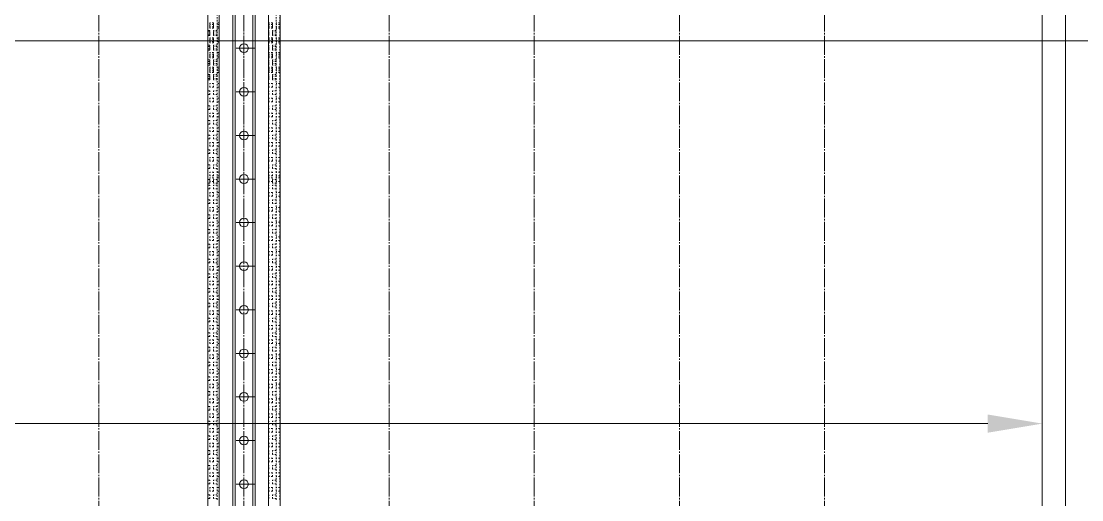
# Model space of a CAD drawing. Header units: millimetres. Extents: x 132745 to 150447, y -25377 to -12762.
# Drawn here: x 136112 to 136843, y -15801 to -15472 of the extents above; entities that cross this region are included whole.
import ezdxf

# ---------------------------------------------------------------- set-up
doc = ezdxf.new("R2010")
doc.units = ezdxf.units.MM
doc.linetypes.add('AD_LTYPE1 0 mm', pattern=[16, 13, -1, 1, -1])
doc.linetypes.add('AD_LTYPE3 0 mm', pattern=[2, 1, -1])
doc.layers.add('CAXA_0', color=7, linetype='Continuous', lineweight=18)
doc.layers.add('cdr_dim', color=7, linetype='Continuous', lineweight=18)
for name, color, linetype, lineweight, true_color in [('cdr_dwg1', 4, 'Continuous', 18, 0x00ffff), ('cdr_dwg3', 1, 'AD_LTYPE1 0 mm', 18, 0xff0000), ('cdr_dwg5', 6, 'AD_LTYPE3 0 mm', 18, 0xff00ff)]:
    doc.layers.add(name, color=color, linetype=linetype, lineweight=lineweight, true_color=true_color)

msp = doc.modelspace()

# ---------------------------------------------------------------- hatches: boundary and pattern name
at = {"layer": 'cdr_dim', "linetype": 'Continuous'}
msp.add_hatch(color=256, dxfattribs=at).paths.add_polyline_path([(136778.41, -15755.062), (136778.41, -15742.562), (136815.91, -15748.812)], flags=0)

# ---------------------------------------------------------------- linework, layer by layer
at = {"layer": 'CAXA_0', "color": 4, "linetype": 'Continuous', "true_color": 0x00ffff}
for p, q in [((136258.217, -16145.337), (136258.217, -14441.471)), ((136273.602, -16145.337), (136273.602, -14441.471))]:
    msp.add_line(p, q, dxfattribs=at)
at = {"layer": 'CAXA_0', "color": 7, "linetype": 'Continuous'}
for p, q in [((136259.756, -16145.337), (136259.756, -14441.471)), ((136272.064, -16145.337), (136272.064, -14441.471))]:
    msp.add_line(p, q, dxfattribs=at)
at = {"layer": 'cdr_dim', "linetype": 'Continuous'}
for p, q in [((135928.41, -15485.471), (136985.589, -15485.471)), ((136815.91, -15809.221), (136815.91, -15730.062)), ((134853.41, -15748.812), (136778.41, -15748.812))]:
    msp.add_line(p, q, dxfattribs=at)
at = {"layer": 'cdr_dwg1', "linetype": 'Continuous'}
for p, q in [((136240.91, -14481.471), (136240.91, -16135.337)), ((136248.91, -14481.471), (136248.91, -16135.337)), ((136282.91, -14481.471), (136282.91, -16135.337)), ((136290.91, -14481.471), (136290.91, -16135.337)), ((136815.91, -14480.971), (136815.91, -16225.471)), ((136831.91, -14958.971), (136831.91, -16185.471))]:
    msp.add_line(p, q, dxfattribs=at)
for centre in [(136265.91, -15490.471), (136265.91, -15520.471), (136265.91, -15550.471), (136265.91, -15580.471), (136265.91, -15610.471), (136265.91, -15640.471), (136265.91, -15670.471), (136265.91, -15700.471), (136265.91, -15730.471), (136265.91, -15760.471), (136265.91, -15760.471), (136265.91, -15790.471)]:
    msp.add_circle(centre, 3, dxfattribs=at)
at = {"layer": 'cdr_dwg3', "linetype": 'AD_LTYPE1 0 mm'}
for p, q in [((136165.91, -14377.961), (136165.91, -16225.471)), ((136265.91, -14377.961), (136265.91, -16225.471)), ((136365.91, -14377.961), (136365.91, -16225.471)), ((136465.91, -14377.961), (136465.91, -16225.471)), ((136565.91, -14377.961), (136565.91, -16225.471)), ((136665.91, -14377.961), (136665.91, -16225.471)), ((136265.91, -14409.707), (136265.91, -15588.471)), ((136273.602, -15490.471), (136259.756, -15490.471)), ((136273.602, -15520.471), (136259.756, -15520.471)), ((136273.602, -15550.471), (136259.756, -15550.471)), ((136273.602, -15580.471), (136259.756, -15580.471)), ((136273.602, -15610.471), (136259.756, -15610.471)), ((136273.602, -15640.471), (136259.756, -15640.471)), ((136273.602, -15670.471), (136259.756, -15670.471)), ((136273.602, -15700.471), (136259.756, -15700.471)), ((136273.602, -15730.471), (136259.756, -15730.471)), ((136273.602, -15760.471), (136259.756, -15760.471)), ((136273.602, -15760.471), (136259.756, -15760.471)), ((136273.602, -15790.471), (136259.756, -15790.471))]:
    msp.add_line(p, q, dxfattribs=at)
at = {"layer": 'cdr_dwg5', "linetype": 'AD_LTYPE3 0 mm'}
for p, q in [((136247.47, -15511.972), (136247.47, -15400.362)), ((136288.11, -15511.972), (136288.11, -15400.362)), ((136290.65, -15511.972), (136290.65, -15400.362)), ((136244.93, -15473.095), (136242.39, -15473.095)), ((136242.39, -15475.635), (136242.39, -15473.095)), ((136244.93, -15474.122), (136242.39, -15474.122)), ((136242.39, -15476.662), (136242.39, -15474.122)), ((136244.93, -15475.635), (136242.39, -15475.635)), ((136244.93, -15476.662), (136242.39, -15476.662)), ((136244.93, -15475.635), (136244.93, -15473.095)), ((136244.93, -15476.662), (136244.93, -15474.122)), ((136247.47, -15584.119), (136247.47, -15472.509)), ((136248.91, -15473.095), (136247.47, -15473.095)), ((136248.91, -15474.122), (136247.47, -15474.122)), ((136248.91, -15475.635), (136247.47, -15475.635)), ((136248.91, -15476.662), (136247.47, -15476.662)), ((136285.57, -15473.095), (136283.03, -15473.095)), ((136283.03, -15475.635), (136283.03, -15473.095)), ((136285.57, -15474.122), (136283.03, -15474.122)), ((136283.03, -15476.662), (136283.03, -15474.122)), ((136285.57, -15475.635), (136283.03, -15475.635)), ((136285.57, -15476.662), (136283.03, -15476.662)), ((136285.57, -15475.635), (136285.57, -15473.095)), ((136285.57, -15476.662), (136285.57, -15474.122)), ((136288.11, -15584.119), (136288.11, -15472.509)), ((136290.65, -15473.095), (136288.11, -15473.095)), ((136290.65, -15474.122), (136288.11, -15474.122)), ((136290.65, -15475.635), (136288.11, -15475.635)), ((136290.65, -15476.662), (136288.11, -15476.662)), ((136290.65, -15584.119), (136290.65, -15472.509)), ((136242.39, -15478.175), (136240.91, -15478.175)), ((136242.39, -15479.202), (136240.91, -15479.202)), ((136242.39, -15480.715), (136240.91, -15480.715)), ((136242.39, -15481.742), (136240.91, -15481.742)), ((136242.39, -15480.715), (136242.39, -15478.175)), ((136242.39, -15481.742), (136242.39, -15479.202)), ((136244.93, -15483.255), (136242.39, -15483.255)), ((136242.39, -15485.795), (136242.39, -15483.255)), ((136244.93, -15484.282), (136242.39, -15484.282)), ((136242.39, -15486.822), (136242.39, -15484.282)), ((136247.47, -15478.175), (136244.93, -15478.175)), ((136244.93, -15480.715), (136244.93, -15478.175)), ((136247.47, -15479.202), (136244.93, -15479.202)), ((136244.93, -15481.742), (136244.93, -15479.202)), ((136247.47, -15480.715), (136244.93, -15480.715)), ((136247.47, -15481.742), (136244.93, -15481.742)), ((136244.93, -15485.795), (136244.93, -15483.255)), ((136244.93, -15486.822), (136244.93, -15484.282)), ((136248.91, -15483.255), (136247.47, -15483.255)), ((136248.91, -15484.282), (136247.47, -15484.282)), ((136283.03, -15478.175), (136282.91, -15478.175)), ((136283.03, -15479.202), (136282.91, -15479.202)), ((136283.03, -15480.715), (136282.91, -15480.715)), ((136283.03, -15481.742), (136282.91, -15481.742)), ((136283.03, -15480.715), (136283.03, -15478.175)), ((136283.03, -15481.742), (136283.03, -15479.202)), ((136285.57, -15483.255), (136283.03, -15483.255)), ((136283.03, -15485.795), (136283.03, -15483.255)), ((136285.57, -15484.282), (136283.03, -15484.282)), ((136283.03, -15486.822), (136283.03, -15484.282)), ((136288.11, -15478.175), (136285.57, -15478.175)), ((136285.57, -15480.715), (136285.57, -15478.175)), ((136288.11, -15479.202), (136285.57, -15479.202)), ((136285.57, -15481.742), (136285.57, -15479.202)), ((136288.11, -15480.715), (136285.57, -15480.715)), ((136288.11, -15481.742), (136285.57, -15481.742)), ((136285.57, -15485.795), (136285.57, -15483.255)), ((136285.57, -15486.822), (136285.57, -15484.282)), ((136290.65, -15483.255), (136288.11, -15483.255)), ((136290.65, -15484.282), (136288.11, -15484.282)), ((136290.91, -15478.175), (136290.65, -15478.175)), ((136290.91, -15479.202), (136290.65, -15479.202)), ((136290.91, -15480.715), (136290.65, -15480.715)), ((136290.91, -15481.742), (136290.65, -15481.742)), ((136242.39, -15488.335), (136240.91, -15488.335)), ((136242.39, -15489.362), (136240.91, -15489.362)), ((136242.39, -15490.875), (136240.91, -15490.875)), ((136242.39, -15491.902), (136240.91, -15491.902)), ((136244.93, -15485.795), (136242.39, -15485.795)), ((136244.93, -15486.822), (136242.39, -15486.822)), ((136242.39, -15490.875), (136242.39, -15488.335)), ((136242.39, -15491.902), (136242.39, -15489.362)), ((136247.47, -15488.335), (136244.93, -15488.335)), ((136244.93, -15490.875), (136244.93, -15488.335)), ((136247.47, -15489.362), (136244.93, -15489.362)), ((136244.93, -15491.902), (136244.93, -15489.362)), ((136247.47, -15490.875), (136244.93, -15490.875)), ((136247.47, -15491.902), (136244.93, -15491.902)), ((136248.91, -15485.795), (136247.47, -15485.795)), ((136248.91, -15486.822), (136247.47, -15486.822)), ((136283.03, -15488.335), (136282.91, -15488.335)), ((136283.03, -15489.362), (136282.91, -15489.362)), ((136283.03, -15490.875), (136282.91, -15490.875)), ((136283.03, -15491.902), (136282.91, -15491.902)), ((136285.57, -15485.795), (136283.03, -15485.795)), ((136285.57, -15486.822), (136283.03, -15486.822)), ((136283.03, -15490.875), (136283.03, -15488.335)), ((136283.03, -15491.902), (136283.03, -15489.362)), ((136288.11, -15488.335), (136285.57, -15488.335)), ((136285.57, -15490.875), (136285.57, -15488.335)), ((136288.11, -15489.362), (136285.57, -15489.362)), ((136285.57, -15491.902), (136285.57, -15489.362)), ((136288.11, -15490.875), (136285.57, -15490.875)), ((136288.11, -15491.902), (136285.57, -15491.902)), ((136290.65, -15485.795), (136288.11, -15485.795)), ((136290.65, -15486.822), (136288.11, -15486.822)), ((136290.91, -15488.335), (136290.65, -15488.335)), ((136290.91, -15489.362), (136290.65, -15489.362)), ((136290.91, -15490.875), (136290.65, -15490.875)), ((136290.91, -15491.902), (136290.65, -15491.902)), ((136242.39, -15498.495), (136240.91, -15498.495)), ((136244.93, -15493.415), (136242.39, -15493.415)), ((136242.39, -15495.955), (136242.39, -15493.415)), ((136244.93, -15494.442), (136242.39, -15494.442)), ((136242.39, -15496.982), (136242.39, -15494.442)), ((136244.93, -15495.955), (136242.39, -15495.955)), ((136244.93, -15496.982), (136242.39, -15496.982)), ((136242.39, -15501.035), (136242.39, -15498.495)), ((136244.93, -15495.955), (136244.93, -15493.415)), ((136244.93, -15496.982), (136244.93, -15494.442)), ((136247.47, -15498.495), (136244.93, -15498.495)), ((136244.93, -15501.035), (136244.93, -15498.495)), ((136248.91, -15493.415), (136247.47, -15493.415)), ((136248.91, -15494.442), (136247.47, -15494.442)), ((136248.91, -15495.955), (136247.47, -15495.955)), ((136248.91, -15496.982), (136247.47, -15496.982)), ((136283.03, -15498.495), (136282.91, -15498.495)), ((136285.57, -15493.415), (136283.03, -15493.415)), ((136283.03, -15495.955), (136283.03, -15493.415)), ((136285.57, -15494.442), (136283.03, -15494.442)), ((136283.03, -15496.982), (136283.03, -15494.442)), ((136285.57, -15495.955), (136283.03, -15495.955)), ((136285.57, -15496.982), (136283.03, -15496.982)), ((136283.03, -15501.035), (136283.03, -15498.495)), ((136285.57, -15495.955), (136285.57, -15493.415)), ((136285.57, -15496.982), (136285.57, -15494.442)), ((136288.11, -15498.495), (136285.57, -15498.495)), ((136285.57, -15501.035), (136285.57, -15498.495)), ((136290.65, -15493.415), (136288.11, -15493.415)), ((136290.65, -15494.442), (136288.11, -15494.442)), ((136290.65, -15495.955), (136288.11, -15495.955)), ((136290.65, -15496.982), (136288.11, -15496.982)), ((136290.91, -15498.495), (136290.65, -15498.495)), ((136242.39, -15499.522), (136240.91, -15499.522)), ((136242.39, -15501.035), (136240.91, -15501.035)), ((136242.39, -15502.062), (136240.91, -15502.062)), ((136242.39, -15502.062), (136242.39, -15499.522)), ((136244.93, -15503.575), (136242.39, -15503.575)), ((136242.39, -15506.115), (136242.39, -15503.575)), ((136244.93, -15504.602), (136242.39, -15504.602)), ((136242.39, -15507.142), (136242.39, -15504.602)), ((136244.93, -15506.115), (136242.39, -15506.115)), ((136247.47, -15499.522), (136244.93, -15499.522)), ((136244.93, -15502.062), (136244.93, -15499.522)), ((136247.47, -15501.035), (136244.93, -15501.035)), ((136247.47, -15502.062), (136244.93, -15502.062)), ((136244.93, -15506.115), (136244.93, -15503.575)), ((136244.93, -15507.142), (136244.93, -15504.602)), ((136248.91, -15503.575), (136247.47, -15503.575)), ((136248.91, -15504.602), (136247.47, -15504.602)), ((136248.91, -15506.115), (136247.47, -15506.115)), ((136283.03, -15499.522), (136282.91, -15499.522)), ((136283.03, -15501.035), (136282.91, -15501.035)), ((136283.03, -15502.062), (136282.91, -15502.062)), ((136283.03, -15502.062), (136283.03, -15499.522)), ((136285.57, -15503.575), (136283.03, -15503.575)), ((136283.03, -15506.115), (136283.03, -15503.575)), ((136285.57, -15504.602), (136283.03, -15504.602)), ((136283.03, -15507.142), (136283.03, -15504.602)), ((136285.57, -15506.115), (136283.03, -15506.115)), ((136288.11, -15499.522), (136285.57, -15499.522)), ((136285.57, -15502.062), (136285.57, -15499.522)), ((136288.11, -15501.035), (136285.57, -15501.035)), ((136288.11, -15502.062), (136285.57, -15502.062)), ((136285.57, -15506.115), (136285.57, -15503.575)), ((136285.57, -15507.142), (136285.57, -15504.602)), ((136290.65, -15503.575), (136288.11, -15503.575)), ((136290.65, -15504.602), (136288.11, -15504.602)), ((136290.65, -15506.115), (136288.11, -15506.115)), ((136290.91, -15499.522), (136290.65, -15499.522)), ((136290.91, -15501.035), (136290.65, -15501.035)), ((136290.91, -15502.062), (136290.65, -15502.062)), ((136242.39, -15508.655), (136240.91, -15508.655)), ((136242.39, -15509.682), (136240.91, -15509.682)), ((136242.39, -15511.195), (136240.91, -15511.195)), ((136242.39, -15512.222), (136240.91, -15512.222)), ((136244.93, -15507.142), (136242.39, -15507.142)), ((136242.39, -15511.195), (136242.39, -15508.655)), ((136242.39, -15512.222), (136242.39, -15509.682)), ((136247.47, -15508.655), (136244.93, -15508.655)), ((136244.93, -15511.195), (136244.93, -15508.655)), ((136247.47, -15509.682), (136244.93, -15509.682)), ((136244.93, -15512.222), (136244.93, -15509.682)), ((136247.47, -15511.195), (136244.93, -15511.195)), ((136247.47, -15512.222), (136244.93, -15512.222)), ((136248.91, -15507.142), (136247.47, -15507.142)), ((136283.03, -15508.655), (136282.91, -15508.655)), ((136283.03, -15509.682), (136282.91, -15509.682)), ((136283.03, -15511.195), (136282.91, -15511.195)), ((136283.03, -15512.222), (136282.91, -15512.222)), ((136285.57, -15507.142), (136283.03, -15507.142)), ((136283.03, -15511.195), (136283.03, -15508.655)), ((136283.03, -15512.222), (136283.03, -15509.682)), ((136288.11, -15508.655), (136285.57, -15508.655)), ((136285.57, -15511.195), (136285.57, -15508.655)), ((136288.11, -15509.682), (136285.57, -15509.682)), ((136285.57, -15512.222), (136285.57, -15509.682)), ((136288.11, -15511.195), (136285.57, -15511.195)), ((136288.11, -15512.222), (136285.57, -15512.222)), ((136290.65, -15507.142), (136288.11, -15507.142)), ((136290.91, -15508.655), (136290.65, -15508.655)), ((136290.91, -15509.682), (136290.65, -15509.682)), ((136290.91, -15511.195), (136290.65, -15511.195)), ((136290.91, -15512.222), (136290.65, -15512.222)), ((136242.39, -15519.842), (136240.91, -15519.842)), ((136244.93, -15514.762), (136242.39, -15514.762)), ((136242.39, -15517.302), (136242.39, -15514.762)), ((136244.93, -15517.302), (136242.39, -15517.302)), ((136242.39, -15522.382), (136242.39, -15519.842)), ((136244.93, -15517.302), (136244.93, -15514.762)), ((136247.47, -15519.842), (136244.93, -15519.842)), ((136244.93, -15522.382), (136244.93, -15519.842)), ((136248.91, -15514.762), (136247.47, -15514.762)), ((136248.91, -15517.302), (136247.47, -15517.302)), ((136283.03, -15519.842), (136282.91, -15519.842)), ((136285.57, -15514.762), (136283.03, -15514.762)), ((136283.03, -15517.302), (136283.03, -15514.762)), ((136285.57, -15517.302), (136283.03, -15517.302)), ((136283.03, -15522.382), (136283.03, -15519.842)), ((136285.57, -15517.302), (136285.57, -15514.762)), ((136288.11, -15519.842), (136285.57, -15519.842)), ((136285.57, -15522.382), (136285.57, -15519.842)), ((136290.65, -15514.762), (136288.11, -15514.762)), ((136290.65, -15517.302), (136288.11, -15517.302)), ((136290.91, -15519.842), (136290.65, -15519.842)), ((136242.39, -15522.382), (136240.91, -15522.382)), ((136244.93, -15524.922), (136242.39, -15524.922)), ((136242.39, -15527.462), (136242.39, -15524.922)), ((136244.93, -15527.462), (136242.39, -15527.462)), ((136247.47, -15522.382), (136244.93, -15522.382)), ((136244.93, -15527.462), (136244.93, -15524.922)), ((136248.91, -15524.922), (136247.47, -15524.922)), ((136248.91, -15527.462), (136247.47, -15527.462)), ((136283.03, -15522.382), (136282.91, -15522.382)), ((136285.57, -15524.922), (136283.03, -15524.922)), ((136283.03, -15527.462), (136283.03, -15524.922)), ((136285.57, -15527.462), (136283.03, -15527.462)), ((136288.11, -15522.382), (136285.57, -15522.382)), ((136285.57, -15527.462), (136285.57, -15524.922)), ((136290.65, -15524.922), (136288.11, -15524.922)), ((136290.65, -15527.462), (136288.11, -15527.462)), ((136290.91, -15522.382), (136290.65, -15522.382)), ((136242.39, -15530.002), (136240.91, -15530.002)), ((136242.39, -15532.542), (136240.91, -15532.542)), ((136242.39, -15532.542), (136242.39, -15530.002)), ((136244.93, -15535.082), (136242.39, -15535.082)), ((136242.39, -15537.622), (136242.39, -15535.082)), ((136247.47, -15530.002), (136244.93, -15530.002)), ((136244.93, -15532.542), (136244.93, -15530.002)), ((136247.47, -15532.542), (136244.93, -15532.542)), ((136244.93, -15537.622), (136244.93, -15535.082)), ((136248.91, -15535.082), (136247.47, -15535.082)), ((136283.03, -15530.002), (136282.91, -15530.002)), ((136283.03, -15532.542), (136282.91, -15532.542)), ((136283.03, -15532.542), (136283.03, -15530.002)), ((136285.57, -15535.082), (136283.03, -15535.082)), ((136283.03, -15537.622), (136283.03, -15535.082)), ((136288.11, -15530.002), (136285.57, -15530.002)), ((136285.57, -15532.542), (136285.57, -15530.002)), ((136288.11, -15532.542), (136285.57, -15532.542)), ((136285.57, -15537.622), (136285.57, -15535.082)), ((136290.65, -15535.082), (136288.11, -15535.082)), ((136290.91, -15530.002), (136290.65, -15530.002)), ((136290.91, -15532.542), (136290.65, -15532.542)), ((136242.39, -15540.162), (136240.91, -15540.162)), ((136242.39, -15542.702), (136240.91, -15542.702)), ((136244.93, -15537.622), (136242.39, -15537.622)), ((136242.39, -15542.702), (136242.39, -15540.162)), ((136247.47, -15540.162), (136244.93, -15540.162)), ((136244.93, -15542.702), (136244.93, -15540.162)), ((136247.47, -15542.702), (136244.93, -15542.702)), ((136248.91, -15537.622), (136247.47, -15537.622)), ((136283.03, -15540.162), (136282.91, -15540.162)), ((136283.03, -15542.702), (136282.91, -15542.702)), ((136285.57, -15537.622), (136283.03, -15537.622)), ((136283.03, -15542.702), (136283.03, -15540.162)), ((136288.11, -15540.162), (136285.57, -15540.162)), ((136285.57, -15542.702), (136285.57, -15540.162)), ((136288.11, -15542.702), (136285.57, -15542.702)), ((136290.65, -15537.622), (136288.11, -15537.622)), ((136290.91, -15540.162), (136290.65, -15540.162)), ((136290.91, -15542.702), (136290.65, -15542.702)), ((136242.39, -15550.322), (136240.91, -15550.322)), ((136244.93, -15545.242), (136242.39, -15545.242)), ((136242.39, -15547.782), (136242.39, -15545.242)), ((136244.93, -15547.782), (136242.39, -15547.782)), ((136242.39, -15552.862), (136242.39, -15550.322)), ((136244.93, -15547.782), (136244.93, -15545.242)), ((136247.47, -15550.322), (136244.93, -15550.322)), ((136244.93, -15552.862), (136244.93, -15550.322)), ((136248.91, -15545.242), (136247.47, -15545.242)), ((136248.91, -15547.782), (136247.47, -15547.782)), ((136283.03, -15550.322), (136282.91, -15550.322)), ((136285.57, -15545.242), (136283.03, -15545.242)), ((136283.03, -15547.782), (136283.03, -15545.242)), ((136285.57, -15547.782), (136283.03, -15547.782)), ((136283.03, -15552.862), (136283.03, -15550.322)), ((136285.57, -15547.782), (136285.57, -15545.242)), ((136288.11, -15550.322), (136285.57, -15550.322)), ((136285.57, -15552.862), (136285.57, -15550.322)), ((136290.65, -15545.242), (136288.11, -15545.242)), ((136290.65, -15547.782), (136288.11, -15547.782)), ((136290.91, -15550.322), (136290.65, -15550.322)), ((136242.39, -15552.862), (136240.91, -15552.862)), ((136244.93, -15555.402), (136242.39, -15555.402)), ((136242.39, -15557.942), (136242.39, -15555.402)), ((136247.47, -15552.862), (136244.93, -15552.862)), ((136244.93, -15557.942), (136244.93, -15555.402)), ((136248.91, -15555.402), (136247.47, -15555.402)), ((136283.03, -15552.862), (136282.91, -15552.862)), ((136285.57, -15555.402), (136283.03, -15555.402)), ((136283.03, -15557.942), (136283.03, -15555.402)), ((136288.11, -15552.862), (136285.57, -15552.862)), ((136285.57, -15557.942), (136285.57, -15555.402)), ((136290.65, -15555.402), (136288.11, -15555.402)), ((136290.91, -15552.862), (136290.65, -15552.862)), ((136242.39, -15560.482), (136240.91, -15560.482)), ((136242.39, -15563.022), (136240.91, -15563.022)), ((136244.93, -15557.942), (136242.39, -15557.942)), ((136242.39, -15563.022), (136242.39, -15560.482)), ((136247.47, -15560.482), (136244.93, -15560.482)), ((136244.93, -15563.022), (136244.93, -15560.482)), ((136247.47, -15563.022), (136244.93, -15563.022)), ((136248.91, -15557.942), (136247.47, -15557.942)), ((136283.03, -15560.482), (136282.91, -15560.482)), ((136283.03, -15563.022), (136282.91, -15563.022)), ((136285.57, -15557.942), (136283.03, -15557.942)), ((136283.03, -15563.022), (136283.03, -15560.482)), ((136288.11, -15560.482), (136285.57, -15560.482)), ((136285.57, -15563.022), (136285.57, -15560.482)), ((136288.11, -15563.022), (136285.57, -15563.022)), ((136290.65, -15557.942), (136288.11, -15557.942)), ((136290.91, -15560.482), (136290.65, -15560.482)), ((136290.91, -15563.022), (136290.65, -15563.022)), ((136242.39, -15570.642), (136240.91, -15570.642)), ((136244.93, -15565.562), (136242.39, -15565.562)), ((136242.39, -15568.102), (136242.39, -15565.562)), ((136244.93, -15568.102), (136242.39, -15568.102)), ((136242.39, -15573.182), (136242.39, -15570.642)), ((136244.93, -15568.102), (136244.93, -15565.562)), ((136247.47, -15570.642), (136244.93, -15570.642)), ((136244.93, -15573.182), (136244.93, -15570.642)), ((136248.91, -15565.562), (136247.47, -15565.562)), ((136248.91, -15568.102), (136247.47, -15568.102)), ((136283.03, -15570.642), (136282.91, -15570.642)), ((136285.57, -15565.562), (136283.03, -15565.562)), ((136283.03, -15568.102), (136283.03, -15565.562)), ((136285.57, -15568.102), (136283.03, -15568.102)), ((136283.03, -15573.182), (136283.03, -15570.642)), ((136285.57, -15568.102), (136285.57, -15565.562)), ((136288.11, -15570.642), (136285.57, -15570.642)), ((136285.57, -15573.182), (136285.57, -15570.642)), ((136290.65, -15565.562), (136288.11, -15565.562)), ((136290.65, -15568.102), (136288.11, -15568.102)), ((136290.91, -15570.642), (136290.65, -15570.642)), ((136242.39, -15573.182), (136240.91, -15573.182)), ((136244.93, -15575.722), (136242.39, -15575.722)), ((136242.39, -15578.262), (136242.39, -15575.722)), ((136244.93, -15578.262), (136242.39, -15578.262)), ((136247.47, -15573.182), (136244.93, -15573.182)), ((136244.93, -15578.262), (136244.93, -15575.722)), ((136248.91, -15575.722), (136247.47, -15575.722)), ((136247.47, -15689.648), (136247.47, -15578.038)), ((136248.91, -15578.262), (136247.47, -15578.262)), ((136283.03, -15573.182), (136282.91, -15573.182)), ((136285.57, -15575.722), (136283.03, -15575.722)), ((136283.03, -15578.262), (136283.03, -15575.722)), ((136285.57, -15578.262), (136283.03, -15578.262)), ((136288.11, -15573.182), (136285.57, -15573.182)), ((136285.57, -15578.262), (136285.57, -15575.722)), ((136290.65, -15575.722), (136288.11, -15575.722)), ((136288.11, -15689.648), (136288.11, -15578.038)), ((136290.65, -15578.262), (136288.11, -15578.262)), ((136290.91, -15573.182), (136290.65, -15573.182)), ((136290.65, -15689.648), (136290.65, -15578.038)), ((136242.39, -15580.802), (136240.91, -15580.802)), ((136242.39, -15583.342), (136240.91, -15583.342)), ((136242.39, -15584.731), (136240.91, -15584.731)), ((136244.93, -15579.651), (136242.39, -15579.651)), ((136242.39, -15582.191), (136242.39, -15579.651)), ((136242.39, -15583.342), (136242.39, -15580.802)), ((136244.93, -15582.191), (136242.39, -15582.191)), ((136242.39, -15587.271), (136242.39, -15584.731)), ((136244.93, -15582.191), (136244.93, -15579.651)), ((136247.47, -15580.802), (136244.93, -15580.802)), ((136244.93, -15583.342), (136244.93, -15580.802)), ((136247.47, -15583.342), (136244.93, -15583.342)), ((136247.47, -15584.731), (136244.93, -15584.731)), ((136244.93, -15587.271), (136244.93, -15584.731)), ((136248.91, -15579.651), (136247.47, -15579.651)), ((136248.91, -15582.191), (136247.47, -15582.191)), ((136283.03, -15580.802), (136282.91, -15580.802)), ((136283.03, -15583.342), (136282.91, -15583.342)), ((136283.03, -15584.731), (136282.91, -15584.731)), ((136285.57, -15579.651), (136283.03, -15579.651)), ((136283.03, -15582.191), (136283.03, -15579.651)), ((136283.03, -15583.342), (136283.03, -15580.802)), ((136285.57, -15582.191), (136283.03, -15582.191)), ((136283.03, -15587.271), (136283.03, -15584.731)), ((136285.57, -15582.191), (136285.57, -15579.651)), ((136288.11, -15580.802), (136285.57, -15580.802)), ((136285.57, -15583.342), (136285.57, -15580.802)), ((136288.11, -15583.342), (136285.57, -15583.342)), ((136288.11, -15584.731), (136285.57, -15584.731)), ((136285.57, -15587.271), (136285.57, -15584.731)), ((136290.65, -15579.651), (136288.11, -15579.651)), ((136290.65, -15582.191), (136288.11, -15582.191)), ((136290.91, -15580.802), (136290.65, -15580.802)), ((136290.91, -15583.342), (136290.65, -15583.342)), ((136290.91, -15584.731), (136290.65, -15584.731)), ((136242.39, -15587.271), (136240.91, -15587.271)), ((136244.93, -15589.811), (136242.39, -15589.811)), ((136242.39, -15592.351), (136242.39, -15589.811)), ((136244.93, -15592.351), (136242.39, -15592.351)), ((136247.47, -15587.271), (136244.93, -15587.271)), ((136244.93, -15592.351), (136244.93, -15589.811)), ((136248.91, -15589.811), (136247.47, -15589.811)), ((136248.91, -15592.351), (136247.47, -15592.351)), ((136283.03, -15587.271), (136282.91, -15587.271)), ((136285.57, -15589.811), (136283.03, -15589.811)), ((136283.03, -15592.351), (136283.03, -15589.811)), ((136285.57, -15592.351), (136283.03, -15592.351)), ((136288.11, -15587.271), (136285.57, -15587.271)), ((136285.57, -15592.351), (136285.57, -15589.811)), ((136290.65, -15589.811), (136288.11, -15589.811)), ((136290.65, -15592.351), (136288.11, -15592.351)), ((136290.91, -15587.271), (136290.65, -15587.271)), ((136242.39, -15594.891), (136240.91, -15594.891)), ((136242.39, -15597.431), (136240.91, -15597.431)), ((136242.39, -15597.431), (136242.39, -15594.891)), ((136244.93, -15599.971), (136242.39, -15599.971)), ((136242.39, -15602.511), (136242.39, -15599.971)), ((136247.47, -15594.891), (136244.93, -15594.891)), ((136244.93, -15597.431), (136244.93, -15594.891)), ((136247.47, -15597.431), (136244.93, -15597.431)), ((136244.93, -15602.511), (136244.93, -15599.971)), ((136248.91, -15599.971), (136247.47, -15599.971)), ((136283.03, -15594.891), (136282.91, -15594.891)), ((136283.03, -15597.431), (136282.91, -15597.431)), ((136283.03, -15597.431), (136283.03, -15594.891)), ((136285.57, -15599.971), (136283.03, -15599.971)), ((136283.03, -15602.511), (136283.03, -15599.971)), ((136288.11, -15594.891), (136285.57, -15594.891)), ((136285.57, -15597.431), (136285.57, -15594.891)), ((136288.11, -15597.431), (136285.57, -15597.431)), ((136285.57, -15602.511), (136285.57, -15599.971)), ((136290.65, -15599.971), (136288.11, -15599.971)), ((136290.91, -15594.891), (136290.65, -15594.891)), ((136290.91, -15597.431), (136290.65, -15597.431)), ((136242.39, -15605.051), (136240.91, -15605.051)), ((136242.39, -15607.591), (136240.91, -15607.591)), ((136244.93, -15602.511), (136242.39, -15602.511)), ((136242.39, -15607.591), (136242.39, -15605.051)), ((136247.47, -15605.051), (136244.93, -15605.051)), ((136244.93, -15607.591), (136244.93, -15605.051)), ((136247.47, -15607.591), (136244.93, -15607.591)), ((136248.91, -15602.511), (136247.47, -15602.511)), ((136283.03, -15605.051), (136282.91, -15605.051)), ((136283.03, -15607.591), (136282.91, -15607.591)), ((136285.57, -15602.511), (136283.03, -15602.511)), ((136283.03, -15607.591), (136283.03, -15605.051)), ((136288.11, -15605.051), (136285.57, -15605.051)), ((136285.57, -15607.591), (136285.57, -15605.051)), ((136288.11, -15607.591), (136285.57, -15607.591)), ((136290.65, -15602.511), (136288.11, -15602.511)), ((136290.91, -15605.051), (136290.65, -15605.051)), ((136290.91, -15607.591), (136290.65, -15607.591)), ((136242.39, -15615.211), (136240.91, -15615.211)), ((136244.93, -15610.131), (136242.39, -15610.131)), ((136242.39, -15612.671), (136242.39, -15610.131)), ((136244.93, -15612.671), (136242.39, -15612.671)), ((136242.39, -15617.751), (136242.39, -15615.211)), ((136244.93, -15612.671), (136244.93, -15610.131)), ((136247.47, -15615.211), (136244.93, -15615.211)), ((136244.93, -15617.751), (136244.93, -15615.211)), ((136248.91, -15610.131), (136247.47, -15610.131)), ((136248.91, -15612.671), (136247.47, -15612.671)), ((136283.03, -15615.211), (136282.91, -15615.211)), ((136285.57, -15610.131), (136283.03, -15610.131)), ((136283.03, -15612.671), (136283.03, -15610.131)), ((136285.57, -15612.671), (136283.03, -15612.671)), ((136283.03, -15617.751), (136283.03, -15615.211)), ((136285.57, -15612.671), (136285.57, -15610.131)), ((136288.11, -15615.211), (136285.57, -15615.211)), ((136285.57, -15617.751), (136285.57, -15615.211)), ((136290.65, -15610.131), (136288.11, -15610.131)), ((136290.65, -15612.671), (136288.11, -15612.671)), ((136290.91, -15615.211), (136290.65, -15615.211)), ((136242.39, -15617.751), (136240.91, -15617.751)), ((136244.93, -15620.291), (136242.39, -15620.291)), ((136242.39, -15622.831), (136242.39, -15620.291)), ((136244.93, -15622.831), (136242.39, -15622.831)), ((136247.47, -15617.751), (136244.93, -15617.751)), ((136244.93, -15622.831), (136244.93, -15620.291)), ((136248.91, -15620.291), (136247.47, -15620.291)), ((136248.91, -15622.831), (136247.47, -15622.831)), ((136283.03, -15617.751), (136282.91, -15617.751)), ((136285.57, -15620.291), (136283.03, -15620.291)), ((136283.03, -15622.831), (136283.03, -15620.291)), ((136285.57, -15622.831), (136283.03, -15622.831)), ((136288.11, -15617.751), (136285.57, -15617.751)), ((136285.57, -15622.831), (136285.57, -15620.291)), ((136290.65, -15620.291), (136288.11, -15620.291)), ((136290.65, -15622.831), (136288.11, -15622.831)), ((136290.91, -15617.751), (136290.65, -15617.751)), ((136242.39, -15625.371), (136240.91, -15625.371)), ((136242.39, -15627.911), (136240.91, -15627.911)), ((136242.39, -15627.911), (136242.39, -15625.371)), ((136244.93, -15630.451), (136242.39, -15630.451)), ((136242.39, -15632.991), (136242.39, -15630.451)), ((136247.47, -15625.371), (136244.93, -15625.371)), ((136244.93, -15627.911), (136244.93, -15625.371)), ((136247.47, -15627.911), (136244.93, -15627.911)), ((136244.93, -15632.991), (136244.93, -15630.451)), ((136248.91, -15630.451), (136247.47, -15630.451)), ((136283.03, -15625.371), (136282.91, -15625.371)), ((136283.03, -15627.911), (136282.91, -15627.911)), ((136283.03, -15627.911), (136283.03, -15625.371)), ((136285.57, -15630.451), (136283.03, -15630.451)), ((136283.03, -15632.991), (136283.03, -15630.451)), ((136288.11, -15625.371), (136285.57, -15625.371)), ((136285.57, -15627.911), (136285.57, -15625.371)), ((136288.11, -15627.911), (136285.57, -15627.911)), ((136285.57, -15632.991), (136285.57, -15630.451)), ((136290.65, -15630.451), (136288.11, -15630.451)), ((136290.91, -15625.371), (136290.65, -15625.371)), ((136290.91, -15627.911), (136290.65, -15627.911)), ((136242.39, -15635.531), (136240.91, -15635.531)), ((136244.93, -15632.991), (136242.39, -15632.991)), ((136242.39, -15638.071), (136242.39, -15635.531)), ((136247.47, -15635.531), (136244.93, -15635.531)), ((136244.93, -15638.071), (136244.93, -15635.531)), ((136248.91, -15632.991), (136247.47, -15632.991)), ((136283.03, -15635.531), (136282.91, -15635.531)), ((136285.57, -15632.991), (136283.03, -15632.991)), ((136283.03, -15638.071), (136283.03, -15635.531)), ((136288.11, -15635.531), (136285.57, -15635.531)), ((136285.57, -15638.071), (136285.57, -15635.531)), ((136290.65, -15632.991), (136288.11, -15632.991)), ((136290.91, -15635.531), (136290.65, -15635.531)), ((136242.39, -15638.071), (136240.91, -15638.071)), ((136244.93, -15640.611), (136242.39, -15640.611)), ((136242.39, -15643.151), (136242.39, -15640.611)), ((136244.93, -15643.151), (136242.39, -15643.151)), ((136247.47, -15638.071), (136244.93, -15638.071)), ((136244.93, -15643.151), (136244.93, -15640.611)), ((136248.91, -15640.611), (136247.47, -15640.611)), ((136248.91, -15643.151), (136247.47, -15643.151)), ((136283.03, -15638.071), (136282.91, -15638.071)), ((136285.57, -15640.611), (136283.03, -15640.611)), ((136283.03, -15643.151), (136283.03, -15640.611)), ((136285.57, -15643.151), (136283.03, -15643.151)), ((136288.11, -15638.071), (136285.57, -15638.071)), ((136285.57, -15643.151), (136285.57, -15640.611)), ((136290.65, -15640.611), (136288.11, -15640.611)), ((136290.65, -15643.151), (136288.11, -15643.151)), ((136290.91, -15638.071), (136290.65, -15638.071)), ((136242.39, -15645.691), (136240.91, -15645.691)), ((136242.39, -15648.231), (136240.91, -15648.231)), ((136242.39, -15648.231), (136242.39, -15645.691)), ((136244.93, -15650.771), (136242.39, -15650.771)), ((136242.39, -15653.311), (136242.39, -15650.771)), ((136247.47, -15645.691), (136244.93, -15645.691)), ((136244.93, -15648.231), (136244.93, -15645.691)), ((136247.47, -15648.231), (136244.93, -15648.231)), ((136244.93, -15653.311), (136244.93, -15650.771)), ((136248.91, -15650.771), (136247.47, -15650.771)), ((136283.03, -15645.691), (136282.91, -15645.691)), ((136283.03, -15648.231), (136282.91, -15648.231)), ((136283.03, -15648.231), (136283.03, -15645.691)), ((136285.57, -15650.771), (136283.03, -15650.771)), ((136283.03, -15653.311), (136283.03, -15650.771)), ((136288.11, -15645.691), (136285.57, -15645.691)), ((136285.57, -15648.231), (136285.57, -15645.691)), ((136288.11, -15648.231), (136285.57, -15648.231)), ((136285.57, -15653.311), (136285.57, -15650.771)), ((136290.65, -15650.771), (136288.11, -15650.771)), ((136290.91, -15645.691), (136290.65, -15645.691)), ((136290.91, -15648.231), (136290.65, -15648.231)), ((136242.39, -15655.851), (136240.91, -15655.851)), ((136242.39, -15658.391), (136240.91, -15658.391)), ((136244.93, -15653.311), (136242.39, -15653.311)), ((136242.39, -15658.391), (136242.39, -15655.851)), ((136247.47, -15655.851), (136244.93, -15655.851)), ((136244.93, -15658.391), (136244.93, -15655.851)), ((136247.47, -15658.391), (136244.93, -15658.391)), ((136248.91, -15653.311), (136247.47, -15653.311)), ((136283.03, -15655.851), (136282.91, -15655.851)), ((136283.03, -15658.391), (136282.91, -15658.391)), ((136285.57, -15653.311), (136283.03, -15653.311)), ((136283.03, -15658.391), (136283.03, -15655.851)), ((136288.11, -15655.851), (136285.57, -15655.851)), ((136285.57, -15658.391), (136285.57, -15655.851)), ((136288.11, -15658.391), (136285.57, -15658.391)), ((136290.65, -15653.311), (136288.11, -15653.311)), ((136290.91, -15655.851), (136290.65, -15655.851)), ((136290.91, -15658.391), (136290.65, -15658.391)), ((136242.39, -15666.011), (136240.91, -15666.011)), ((136244.93, -15660.931), (136242.39, -15660.931)), ((136242.39, -15663.471), (136242.39, -15660.931)), ((136244.93, -15663.471), (136242.39, -15663.471)), ((136242.39, -15668.551), (136242.39, -15666.011)), ((136244.93, -15663.471), (136244.93, -15660.931)), ((136247.47, -15666.011), (136244.93, -15666.011)), ((136244.93, -15668.551), (136244.93, -15666.011)), ((136248.91, -15660.931), (136247.47, -15660.931)), ((136248.91, -15663.471), (136247.47, -15663.471)), ((136283.03, -15666.011), (136282.91, -15666.011)), ((136285.57, -15660.931), (136283.03, -15660.931)), ((136283.03, -15663.471), (136283.03, -15660.931)), ((136285.57, -15663.471), (136283.03, -15663.471)), ((136283.03, -15668.551), (136283.03, -15666.011)), ((136285.57, -15663.471), (136285.57, -15660.931)), ((136288.11, -15666.011), (136285.57, -15666.011)), ((136285.57, -15668.551), (136285.57, -15666.011)), ((136290.65, -15660.931), (136288.11, -15660.931)), ((136290.65, -15663.471), (136288.11, -15663.471)), ((136290.91, -15666.011), (136290.65, -15666.011)), ((136242.39, -15668.551), (136240.91, -15668.551)), ((136244.93, -15671.091), (136242.39, -15671.091)), ((136242.39, -15673.631), (136242.39, -15671.091)), ((136244.93, -15673.631), (136242.39, -15673.631)), ((136247.47, -15668.551), (136244.93, -15668.551)), ((136244.93, -15673.631), (136244.93, -15671.091)), ((136248.91, -15671.091), (136247.47, -15671.091)), ((136248.91, -15673.631), (136247.47, -15673.631)), ((136283.03, -15668.551), (136282.91, -15668.551)), ((136285.57, -15671.091), (136283.03, -15671.091)), ((136283.03, -15673.631), (136283.03, -15671.091)), ((136285.57, -15673.631), (136283.03, -15673.631)), ((136288.11, -15668.551), (136285.57, -15668.551)), ((136285.57, -15673.631), (136285.57, -15671.091)), ((136290.65, -15671.091), (136288.11, -15671.091)), ((136290.65, -15673.631), (136288.11, -15673.631)), ((136290.91, -15668.551), (136290.65, -15668.551)), ((136242.39, -15676.171), (136240.91, -15676.171)), ((136242.39, -15678.711), (136240.91, -15678.711)), ((136242.39, -15678.711), (136242.39, -15676.171)), ((136244.93, -15681.251), (136242.39, -15681.251)), ((136242.39, -15683.791), (136242.39, -15681.251)), ((136247.47, -15676.171), (136244.93, -15676.171)), ((136244.93, -15678.711), (136244.93, -15676.171)), ((136247.47, -15678.711), (136244.93, -15678.711)), ((136244.93, -15683.791), (136244.93, -15681.251)), ((136248.91, -15681.251), (136247.47, -15681.251)), ((136283.03, -15676.171), (136282.91, -15676.171)), ((136283.03, -15678.711), (136282.91, -15678.711)), ((136283.03, -15678.711), (136283.03, -15676.171)), ((136285.57, -15681.251), (136283.03, -15681.251)), ((136283.03, -15683.791), (136283.03, -15681.251)), ((136288.11, -15676.171), (136285.57, -15676.171)), ((136285.57, -15678.711), (136285.57, -15676.171)), ((136288.11, -15678.711), (136285.57, -15678.711)), ((136285.57, -15683.791), (136285.57, -15681.251)), ((136290.65, -15681.251), (136288.11, -15681.251)), ((136290.91, -15676.171), (136290.65, -15676.171)), ((136290.91, -15678.711), (136290.65, -15678.711)), ((136242.39, -15686.331), (136240.91, -15686.331)), ((136242.39, -15688.871), (136240.91, -15688.871)), ((136244.93, -15683.791), (136242.39, -15683.791)), ((136242.39, -15688.871), (136242.39, -15686.331)), ((136247.47, -15686.331), (136244.93, -15686.331)), ((136244.93, -15688.871), (136244.93, -15686.331)), ((136247.47, -15688.871), (136244.93, -15688.871)), ((136248.91, -15683.791), (136247.47, -15683.791)), ((136283.03, -15686.331), (136282.91, -15686.331)), ((136283.03, -15688.871), (136282.91, -15688.871)), ((136285.57, -15683.791), (136283.03, -15683.791)), ((136283.03, -15688.871), (136283.03, -15686.331)), ((136288.11, -15686.331), (136285.57, -15686.331)), ((136285.57, -15688.871), (136285.57, -15686.331)), ((136288.11, -15688.871), (136285.57, -15688.871)), ((136290.65, -15683.791), (136288.11, -15683.791)), ((136290.91, -15686.331), (136290.65, -15686.331)), ((136290.91, -15688.871), (136290.65, -15688.871)), ((136242.39, -15696.295), (136240.91, -15696.295)), ((136244.93, -15691.215), (136242.39, -15691.215)), ((136242.39, -15693.755), (136242.39, -15691.215)), ((136244.93, -15693.755), (136242.39, -15693.755)), ((136242.39, -15698.835), (136242.39, -15696.295)), ((136244.93, -15693.755), (136244.93, -15691.215)), ((136247.47, -15696.295), (136244.93, -15696.295)), ((136244.93, -15698.835), (136244.93, -15696.295)), ((136247.47, -15801.212), (136247.47, -15689.602)), ((136248.91, -15691.215), (136247.47, -15691.215)), ((136248.91, -15693.755), (136247.47, -15693.755)), ((136283.03, -15696.295), (136282.91, -15696.295)), ((136285.57, -15691.215), (136283.03, -15691.215)), ((136283.03, -15693.755), (136283.03, -15691.215)), ((136285.57, -15693.755), (136283.03, -15693.755)), ((136283.03, -15698.835), (136283.03, -15696.295)), ((136285.57, -15693.755), (136285.57, -15691.215)), ((136288.11, -15696.295), (136285.57, -15696.295)), ((136285.57, -15698.835), (136285.57, -15696.295)), ((136288.11, -15801.212), (136288.11, -15689.602)), ((136290.65, -15691.215), (136288.11, -15691.215)), ((136290.65, -15693.755), (136288.11, -15693.755)), ((136290.65, -15801.212), (136290.65, -15689.602)), ((136290.91, -15696.295), (136290.65, -15696.295)), ((136242.39, -15698.835), (136240.91, -15698.835)), ((136244.93, -15701.375), (136242.39, -15701.375)), ((136242.39, -15703.915), (136242.39, -15701.375)), ((136247.47, -15698.835), (136244.93, -15698.835)), ((136244.93, -15703.915), (136244.93, -15701.375)), ((136248.91, -15701.375), (136247.47, -15701.375)), ((136283.03, -15698.835), (136282.91, -15698.835)), ((136285.57, -15701.375), (136283.03, -15701.375)), ((136283.03, -15703.915), (136283.03, -15701.375)), ((136288.11, -15698.835), (136285.57, -15698.835)), ((136285.57, -15703.915), (136285.57, -15701.375)), ((136290.65, -15701.375), (136288.11, -15701.375)), ((136290.91, -15698.835), (136290.65, -15698.835)), ((136242.39, -15706.455), (136240.91, -15706.455)), ((136242.39, -15708.995), (136240.91, -15708.995)), ((136244.93, -15703.915), (136242.39, -15703.915)), ((136242.39, -15708.995), (136242.39, -15706.455)), ((136247.47, -15706.455), (136244.93, -15706.455)), ((136244.93, -15708.995), (136244.93, -15706.455)), ((136247.47, -15708.995), (136244.93, -15708.995)), ((136248.91, -15703.915), (136247.47, -15703.915)), ((136283.03, -15706.455), (136282.91, -15706.455)), ((136283.03, -15708.995), (136282.91, -15708.995)), ((136285.57, -15703.915), (136283.03, -15703.915)), ((136283.03, -15708.995), (136283.03, -15706.455)), ((136288.11, -15706.455), (136285.57, -15706.455)), ((136285.57, -15708.995), (136285.57, -15706.455)), ((136288.11, -15708.995), (136285.57, -15708.995)), ((136290.65, -15703.915), (136288.11, -15703.915)), ((136290.91, -15706.455), (136290.65, -15706.455)), ((136290.91, -15708.995), (136290.65, -15708.995)), ((136242.39, -15716.615), (136240.91, -15716.615)), ((136244.93, -15711.535), (136242.39, -15711.535)), ((136242.39, -15714.075), (136242.39, -15711.535)), ((136244.93, -15714.075), (136242.39, -15714.075)), ((136242.39, -15719.155), (136242.39, -15716.615)), ((136244.93, -15714.075), (136244.93, -15711.535)), ((136247.47, -15716.615), (136244.93, -15716.615)), ((136244.93, -15719.155), (136244.93, -15716.615)), ((136248.91, -15711.535), (136247.47, -15711.535)), ((136248.91, -15714.075), (136247.47, -15714.075)), ((136283.03, -15716.615), (136282.91, -15716.615)), ((136285.57, -15711.535), (136283.03, -15711.535)), ((136283.03, -15714.075), (136283.03, -15711.535)), ((136285.57, -15714.075), (136283.03, -15714.075)), ((136283.03, -15719.155), (136283.03, -15716.615)), ((136285.57, -15714.075), (136285.57, -15711.535)), ((136288.11, -15716.615), (136285.57, -15716.615)), ((136285.57, -15719.155), (136285.57, -15716.615)), ((136290.65, -15711.535), (136288.11, -15711.535)), ((136290.65, -15714.075), (136288.11, -15714.075)), ((136290.91, -15716.615), (136290.65, -15716.615)), ((136242.39, -15719.155), (136240.91, -15719.155)), ((136244.93, -15721.695), (136242.39, -15721.695)), ((136242.39, -15724.235), (136242.39, -15721.695)), ((136244.93, -15724.235), (136242.39, -15724.235)), ((136247.47, -15719.155), (136244.93, -15719.155)), ((136244.93, -15724.235), (136244.93, -15721.695)), ((136248.91, -15721.695), (136247.47, -15721.695)), ((136248.91, -15724.235), (136247.47, -15724.235)), ((136283.03, -15719.155), (136282.91, -15719.155)), ((136285.57, -15721.695), (136283.03, -15721.695)), ((136283.03, -15724.235), (136283.03, -15721.695)), ((136285.57, -15724.235), (136283.03, -15724.235)), ((136288.11, -15719.155), (136285.57, -15719.155)), ((136285.57, -15724.235), (136285.57, -15721.695)), ((136290.65, -15721.695), (136288.11, -15721.695)), ((136290.65, -15724.235), (136288.11, -15724.235)), ((136290.91, -15719.155), (136290.65, -15719.155)), ((136242.39, -15726.775), (136240.91, -15726.775)), ((136242.39, -15729.315), (136240.91, -15729.315)), ((136242.39, -15729.315), (136242.39, -15726.775)), ((136244.93, -15731.855), (136242.39, -15731.855)), ((136242.39, -15734.395), (136242.39, -15731.855)), ((136247.47, -15726.775), (136244.93, -15726.775)), ((136244.93, -15729.315), (136244.93, -15726.775)), ((136247.47, -15729.315), (136244.93, -15729.315)), ((136244.93, -15734.395), (136244.93, -15731.855)), ((136248.91, -15731.855), (136247.47, -15731.855)), ((136283.03, -15726.775), (136282.91, -15726.775)), ((136283.03, -15729.315), (136282.91, -15729.315)), ((136283.03, -15729.315), (136283.03, -15726.775)), ((136285.57, -15731.855), (136283.03, -15731.855)), ((136283.03, -15734.395), (136283.03, -15731.855)), ((136288.11, -15726.775), (136285.57, -15726.775)), ((136285.57, -15729.315), (136285.57, -15726.775)), ((136288.11, -15729.315), (136285.57, -15729.315)), ((136285.57, -15734.395), (136285.57, -15731.855)), ((136290.65, -15731.855), (136288.11, -15731.855)), ((136290.91, -15726.775), (136290.65, -15726.775)), ((136290.91, -15729.315), (136290.65, -15729.315)), ((136242.39, -15736.935), (136240.91, -15736.935)), ((136242.39, -15739.475), (136240.91, -15739.475)), ((136244.93, -15734.395), (136242.39, -15734.395)), ((136242.39, -15739.475), (136242.39, -15736.935)), ((136247.47, -15736.935), (136244.93, -15736.935)), ((136244.93, -15739.475), (136244.93, -15736.935)), ((136247.47, -15739.475), (136244.93, -15739.475)), ((136248.91, -15734.395), (136247.47, -15734.395)), ((136283.03, -15736.935), (136282.91, -15736.935)), ((136283.03, -15739.475), (136282.91, -15739.475)), ((136285.57, -15734.395), (136283.03, -15734.395)), ((136283.03, -15739.475), (136283.03, -15736.935)), ((136288.11, -15736.935), (136285.57, -15736.935)), ((136285.57, -15739.475), (136285.57, -15736.935)), ((136288.11, -15739.475), (136285.57, -15739.475)), ((136290.65, -15734.395), (136288.11, -15734.395)), ((136290.91, -15736.935), (136290.65, -15736.935)), ((136290.91, -15739.475), (136290.65, -15739.475)), ((136242.39, -15747.095), (136240.91, -15747.095)), ((136244.93, -15742.015), (136242.39, -15742.015)), ((136242.39, -15744.555), (136242.39, -15742.015)), ((136244.93, -15744.555), (136242.39, -15744.555)), ((136242.39, -15749.635), (136242.39, -15747.095)), ((136244.93, -15744.555), (136244.93, -15742.015)), ((136247.47, -15747.095), (136244.93, -15747.095)), ((136244.93, -15749.635), (136244.93, -15747.095)), ((136248.91, -15742.015), (136247.47, -15742.015)), ((136248.91, -15744.555), (136247.47, -15744.555)), ((136283.03, -15747.095), (136282.91, -15747.095)), ((136285.57, -15742.015), (136283.03, -15742.015)), ((136283.03, -15744.555), (136283.03, -15742.015)), ((136285.57, -15744.555), (136283.03, -15744.555)), ((136283.03, -15749.635), (136283.03, -15747.095)), ((136285.57, -15744.555), (136285.57, -15742.015)), ((136288.11, -15747.095), (136285.57, -15747.095)), ((136285.57, -15749.635), (136285.57, -15747.095)), ((136290.65, -15742.015), (136288.11, -15742.015)), ((136290.65, -15744.555), (136288.11, -15744.555)), ((136290.91, -15747.095), (136290.65, -15747.095)), ((136242.39, -15749.635), (136240.91, -15749.635)), ((136244.93, -15752.175), (136242.39, -15752.175)), ((136242.39, -15754.715), (136242.39, -15752.175)), ((136244.93, -15754.715), (136242.39, -15754.715)), ((136247.47, -15749.635), (136244.93, -15749.635)), ((136244.93, -15754.715), (136244.93, -15752.175)), ((136248.91, -15752.175), (136247.47, -15752.175)), ((136248.91, -15754.715), (136247.47, -15754.715)), ((136283.03, -15749.635), (136282.91, -15749.635)), ((136285.57, -15752.175), (136283.03, -15752.175)), ((136283.03, -15754.715), (136283.03, -15752.175)), ((136285.57, -15754.715), (136283.03, -15754.715)), ((136288.11, -15749.635), (136285.57, -15749.635)), ((136285.57, -15754.715), (136285.57, -15752.175)), ((136290.65, -15752.175), (136288.11, -15752.175)), ((136290.65, -15754.715), (136288.11, -15754.715)), ((136290.91, -15749.635), (136290.65, -15749.635)), ((136242.39, -15757.255), (136240.91, -15757.255)), ((136242.39, -15759.795), (136240.91, -15759.795)), ((136242.39, -15759.795), (136242.39, -15757.255)), ((136247.47, -15757.255), (136244.93, -15757.255)), ((136244.93, -15759.795), (136244.93, -15757.255)), ((136247.47, -15759.795), (136244.93, -15759.795)), ((136283.03, -15757.255), (136282.91, -15757.255)), ((136283.03, -15759.795), (136282.91, -15759.795)), ((136283.03, -15759.795), (136283.03, -15757.255)), ((136288.11, -15757.255), (136285.57, -15757.255)), ((136285.57, -15759.795), (136285.57, -15757.255)), ((136288.11, -15759.795), (136285.57, -15759.795)), ((136290.91, -15757.255), (136290.65, -15757.255)), ((136290.91, -15759.795), (136290.65, -15759.795)), ((136242.39, -15767.415), (136240.91, -15767.415)), ((136244.93, -15762.335), (136242.39, -15762.335)), ((136242.39, -15764.875), (136242.39, -15762.335)), ((136244.93, -15764.875), (136242.39, -15764.875)), ((136242.39, -15769.955), (136242.39, -15767.415)), ((136244.93, -15764.875), (136244.93, -15762.335)), ((136247.47, -15767.415), (136244.93, -15767.415)), ((136244.93, -15769.955), (136244.93, -15767.415)), ((136248.91, -15762.335), (136247.47, -15762.335)), ((136248.91, -15764.875), (136247.47, -15764.875)), ((136283.03, -15767.415), (136282.91, -15767.415)), ((136285.57, -15762.335), (136283.03, -15762.335)), ((136283.03, -15764.875), (136283.03, -15762.335)), ((136285.57, -15764.875), (136283.03, -15764.875)), ((136283.03, -15769.955), (136283.03, -15767.415)), ((136285.57, -15764.875), (136285.57, -15762.335)), ((136288.11, -15767.415), (136285.57, -15767.415)), ((136285.57, -15769.955), (136285.57, -15767.415)), ((136290.65, -15762.335), (136288.11, -15762.335)), ((136290.65, -15764.875), (136288.11, -15764.875)), ((136290.91, -15767.415), (136290.65, -15767.415)), ((136242.39, -15769.955), (136240.91, -15769.955)), ((136244.93, -15772.495), (136242.39, -15772.495)), ((136242.39, -15775.035), (136242.39, -15772.495)), ((136244.93, -15775.035), (136242.39, -15775.035)), ((136247.47, -15769.955), (136244.93, -15769.955)), ((136244.93, -15775.035), (136244.93, -15772.495)), ((136248.91, -15772.495), (136247.47, -15772.495)), ((136248.91, -15775.035), (136247.47, -15775.035)), ((136283.03, -15769.955), (136282.91, -15769.955)), ((136285.57, -15772.495), (136283.03, -15772.495)), ((136283.03, -15775.035), (136283.03, -15772.495)), ((136285.57, -15775.035), (136283.03, -15775.035)), ((136288.11, -15769.955), (136285.57, -15769.955)), ((136285.57, -15775.035), (136285.57, -15772.495)), ((136290.65, -15772.495), (136288.11, -15772.495)), ((136290.65, -15775.035), (136288.11, -15775.035)), ((136290.91, -15769.955), (136290.65, -15769.955)), ((136242.39, -15777.575), (136240.91, -15777.575)), ((136242.39, -15780.115), (136240.91, -15780.115)), ((136242.39, -15780.115), (136242.39, -15777.575)), ((136244.93, -15782.655), (136242.39, -15782.655)), ((136242.39, -15785.195), (136242.39, -15782.655)), ((136247.47, -15777.575), (136244.93, -15777.575)), ((136244.93, -15780.115), (136244.93, -15777.575)), ((136247.47, -15780.115), (136244.93, -15780.115)), ((136244.93, -15785.195), (136244.93, -15782.655)), ((136248.91, -15782.655), (136247.47, -15782.655)), ((136283.03, -15777.575), (136282.91, -15777.575)), ((136283.03, -15780.115), (136282.91, -15780.115)), ((136283.03, -15780.115), (136283.03, -15777.575)), ((136285.57, -15782.655), (136283.03, -15782.655)), ((136283.03, -15785.195), (136283.03, -15782.655)), ((136288.11, -15777.575), (136285.57, -15777.575)), ((136285.57, -15780.115), (136285.57, -15777.575)), ((136288.11, -15780.115), (136285.57, -15780.115)), ((136285.57, -15785.195), (136285.57, -15782.655)), ((136290.65, -15782.655), (136288.11, -15782.655)), ((136290.91, -15777.575), (136290.65, -15777.575)), ((136290.91, -15780.115), (136290.65, -15780.115)), ((136242.39, -15787.735), (136240.91, -15787.735)), ((136242.39, -15790.275), (136240.91, -15790.275)), ((136244.93, -15785.195), (136242.39, -15785.195)), ((136242.39, -15790.275), (136242.39, -15787.735)), ((136247.47, -15787.735), (136244.93, -15787.735)), ((136244.93, -15790.275), (136244.93, -15787.735)), ((136247.47, -15790.275), (136244.93, -15790.275)), ((136248.91, -15785.195), (136247.47, -15785.195)), ((136283.03, -15787.735), (136282.91, -15787.735)), ((136283.03, -15790.275), (136282.91, -15790.275)), ((136285.57, -15785.195), (136283.03, -15785.195)), ((136283.03, -15790.275), (136283.03, -15787.735)), ((136288.11, -15787.735), (136285.57, -15787.735)), ((136285.57, -15790.275), (136285.57, -15787.735)), ((136288.11, -15790.275), (136285.57, -15790.275)), ((136290.65, -15785.195), (136288.11, -15785.195)), ((136290.91, -15787.735), (136290.65, -15787.735)), ((136290.91, -15790.275), (136290.65, -15790.275)), ((136242.39, -15797.895), (136240.91, -15797.895)), ((136244.93, -15792.815), (136242.39, -15792.815)), ((136242.39, -15795.355), (136242.39, -15792.815)), ((136244.93, -15795.355), (136242.39, -15795.355)), ((136242.39, -15800.435), (136242.39, -15797.895)), ((136244.93, -15795.355), (136244.93, -15792.815)), ((136247.47, -15797.895), (136244.93, -15797.895)), ((136244.93, -15800.435), (136244.93, -15797.895)), ((136248.91, -15792.815), (136247.47, -15792.815)), ((136248.91, -15795.355), (136247.47, -15795.355)), ((136283.03, -15797.895), (136282.91, -15797.895)), ((136285.57, -15792.815), (136283.03, -15792.815)), ((136283.03, -15795.355), (136283.03, -15792.815)), ((136285.57, -15795.355), (136283.03, -15795.355)), ((136283.03, -15800.435), (136283.03, -15797.895)), ((136285.57, -15795.355), (136285.57, -15792.815)), ((136288.11, -15797.895), (136285.57, -15797.895)), ((136285.57, -15800.435), (136285.57, -15797.895)), ((136290.65, -15792.815), (136288.11, -15792.815)), ((136290.65, -15795.355), (136288.11, -15795.355)), ((136290.91, -15797.895), (136290.65, -15797.895)), ((136242.39, -15800.435), (136240.91, -15800.435)), ((136247.47, -15800.435), (136244.93, -15800.435)), ((136283.03, -15800.435), (136282.91, -15800.435)), ((136288.11, -15800.435), (136285.57, -15800.435)), ((136290.91, -15800.435), (136290.65, -15800.435))]:
    msp.add_line(p, q, dxfattribs=at)

doc.saveas('drawing.dxf')
